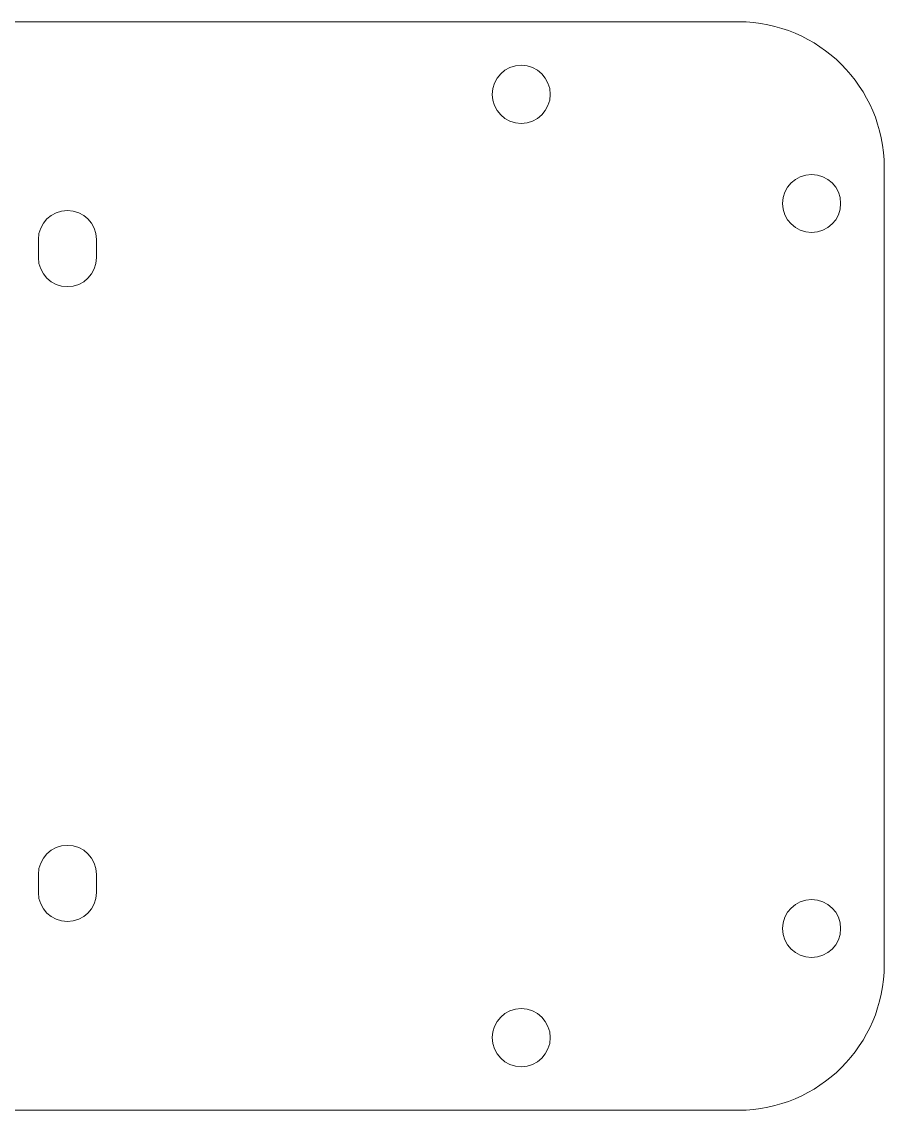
# Model space of a CAD drawing. Header units: millimetres. Extents: x -182 to 182, y -145 to 145.
# Drawn here: x 134.2 to 181.7, y -57.4 to 2.6 of the extents above; entities that cross this region are included whole.
import ezdxf

# ---------------------------------------------------------------- set-up
doc = ezdxf.new("R2010")
doc.units = ezdxf.units.MM
doc.header["$MEASUREMENT"] = 0
doc.layers.add('layer 1', color=7, linetype='Continuous')

msp = doc.modelspace()

# ---------------------------------------------------------------- linework, layer by layer
at = {"layer": 'layer 1', "color": 7, "lineweight": 9}
for points, knots in [([(1.6872, -49.4125), (1.6872, -49.4125), (1.6872, -5.4424), (1.6872, -5.4424), (1.6872, -5.4424), (1.6872, -1.0342), (5.2938, 2.5726), (9.7022, 2.5726), (9.7022, 2.5726), (9.7022, 2.5726), (173.6722, 2.5726), (173.6722, 2.5726), (173.6722, 2.5726), (178.0806, 2.5726), (181.6872, -1.0342), (181.6872, -5.4424), (181.6872, -5.4424), (181.6872, -5.4424), (181.6872, -49.4125), (181.6872, -49.4125), (181.6872, -49.4125), (181.6872, -53.8207), (178.0806, -57.4274), (173.6722, -57.4274), (173.6722, -57.4274), (173.6722, -57.4274), (9.7022, -57.4274), (9.7022, -57.4274), (9.7022, -57.4274), (5.2938, -57.4274), (1.6872, -53.8207), (1.6872, -49.4125)], [0, 0, 0, 0, 0.1111111, 0.1111111, 0.1111111, 0.1111111, 0.2222222, 0.2222222, 0.2222222, 0.2222222, 0.3333333, 0.3333333, 0.3333333, 0.3333333, 0.4444444, 0.4444444, 0.4444444, 0.4444444, 0.5555556, 0.5555556, 0.5555556, 0.5555556, 0.6666667, 0.6666667, 0.6666667, 0.6666667, 0.7777778, 0.7777778, 0.7777778, 0.7777778, 1, 1, 1, 1]), ([(163.2876, -1.4276), (163.2876, -0.544), (162.5712, 0.1724), (161.6876, 0.1724), (161.6876, 0.1724), (160.804, 0.1724), (160.0876, -0.544), (160.0876, -1.4276), (160.0876, -1.4276), (160.0876, -2.3112), (160.804, -3.0276), (161.6876, -3.0276), (161.6876, -3.0276), (162.5712, -3.0276), (163.2876, -2.3112), (163.2876, -1.4276)], [0, 0, 0, 0, 0.2, 0.2, 0.2, 0.2, 0.4, 0.4, 0.4, 0.4, 0.6, 0.6, 0.6, 0.6, 1, 1, 1, 1]), ([(179.2876, -7.4424), (179.2876, -6.5588), (178.5712, -5.8424), (177.6876, -5.8424), (177.6876, -5.8424), (176.804, -5.8424), (176.0876, -6.5588), (176.0876, -7.4424), (176.0876, -7.4424), (176.0876, -8.326), (176.804, -9.0424), (177.6876, -9.0424), (177.6876, -9.0424), (178.5712, -9.0424), (179.2876, -8.326), (179.2876, -7.4424)], [0, 0, 0, 0, 0.2, 0.2, 0.2, 0.2, 0.4, 0.4, 0.4, 0.4, 0.6, 0.6, 0.6, 0.6, 1, 1, 1, 1]), ([(136.6872, -12.0274), (135.8036, -12.0274), (135.0872, -11.311), (135.0872, -10.4274), (135.0872, -10.4274), (135.0872, -10.4274), (135.0872, -10.4192), (135.0872, -10.4192), (135.0872, -10.4192), (135.0872, -10.4192), (135.0872, -9.4356), (135.0872, -9.4356), (135.0872, -9.4356), (135.0872, -9.4356), (135.0872, -9.4274), (135.0872, -9.4274), (135.0872, -9.4274), (135.0872, -8.5438), (135.8036, -7.8274), (136.6872, -7.8274), (136.6872, -7.8274), (137.5708, -7.8274), (138.2872, -8.5438), (138.2872, -9.4274), (138.2872, -9.4274), (138.2872, -9.4274), (138.2872, -9.4356), (138.2872, -9.4356), (138.2872, -9.4356), (138.2872, -9.4356), (138.2872, -10.4192), (138.2872, -10.4192), (138.2872, -10.4192), (138.2872, -10.4192), (138.2872, -10.4274), (138.2872, -10.4274), (138.2872, -10.4274), (138.2872, -11.311), (137.5708, -12.0274), (136.6872, -12.0274)], [0, 0, 0, 0, 0.0909091, 0.0909091, 0.0909091, 0.0909091, 0.1818182, 0.1818182, 0.1818182, 0.1818182, 0.2727273, 0.2727273, 0.2727273, 0.2727273, 0.3636364, 0.3636364, 0.3636364, 0.3636364, 0.4545455, 0.4545455, 0.4545455, 0.4545455, 0.5454545, 0.5454545, 0.5454545, 0.5454545, 0.6363636, 0.6363636, 0.6363636, 0.6363636, 0.7272727, 0.7272727, 0.7272727, 0.7272727, 0.8181818, 0.8181818, 0.8181818, 0.8181818, 1, 1, 1, 1]), ([(135.0872, -44.4356), (135.0872, -44.4356), (135.0872, -44.4274), (135.0872, -44.4274), (135.0872, -44.4274), (135.0872, -43.5438), (135.8036, -42.8274), (136.6872, -42.8274), (136.6872, -42.8274), (137.5708, -42.8274), (138.2872, -43.5438), (138.2872, -44.4274), (138.2872, -44.4274), (138.2872, -44.4274), (138.2872, -44.4356), (138.2872, -44.4356), (138.2872, -44.4356), (138.2872, -44.4356), (138.2872, -45.4192), (138.2872, -45.4192), (138.2872, -45.4192), (138.2872, -45.4192), (138.2872, -45.4274), (138.2872, -45.4274), (138.2872, -45.4274), (138.2872, -46.311), (137.5708, -47.0274), (136.6872, -47.0274), (136.6872, -47.0274), (135.8036, -47.0274), (135.0872, -46.311), (135.0872, -45.4274), (135.0872, -45.4274), (135.0872, -45.4274), (135.0872, -45.4192), (135.0872, -45.4192), (135.0872, -45.4192), (135.0872, -45.4192), (135.0872, -44.4356), (135.0872, -44.4356)], [0, 0, 0, 0, 0.0909091, 0.0909091, 0.0909091, 0.0909091, 0.1818182, 0.1818182, 0.1818182, 0.1818182, 0.2727273, 0.2727273, 0.2727273, 0.2727273, 0.3636364, 0.3636364, 0.3636364, 0.3636364, 0.4545455, 0.4545455, 0.4545455, 0.4545455, 0.5454545, 0.5454545, 0.5454545, 0.5454545, 0.6363636, 0.6363636, 0.6363636, 0.6363636, 0.7272727, 0.7272727, 0.7272727, 0.7272727, 0.8181818, 0.8181818, 0.8181818, 0.8181818, 1, 1, 1, 1]), ([(179.2876, -47.4123), (179.2876, -46.5287), (178.5712, -45.8123), (177.6876, -45.8123), (177.6876, -45.8123), (176.804, -45.8123), (176.0876, -46.5287), (176.0876, -47.4123), (176.0876, -47.4123), (176.0876, -48.2959), (176.804, -49.0123), (177.6876, -49.0123), (177.6876, -49.0123), (178.5712, -49.0123), (179.2876, -48.2959), (179.2876, -47.4123)], [0, 0, 0, 0, 0.2, 0.2, 0.2, 0.2, 0.4, 0.4, 0.4, 0.4, 0.6, 0.6, 0.6, 0.6, 1, 1, 1, 1]), ([(163.2876, -53.4272), (163.2876, -52.5436), (162.5712, -51.8272), (161.6876, -51.8272), (161.6876, -51.8272), (160.804, -51.8272), (160.0876, -52.5436), (160.0876, -53.4272), (160.0876, -53.4272), (160.0876, -54.3108), (160.804, -55.0272), (161.6876, -55.0272), (161.6876, -55.0272), (162.5712, -55.0272), (163.2876, -54.3108), (163.2876, -53.4272)], [0, 0, 0, 0, 0.2, 0.2, 0.2, 0.2, 0.4, 0.4, 0.4, 0.4, 0.6, 0.6, 0.6, 0.6, 1, 1, 1, 1])]:
    msp.add_open_spline(points, degree=3, knots=knots, dxfattribs=at)

doc.saveas('drawing.dxf')
